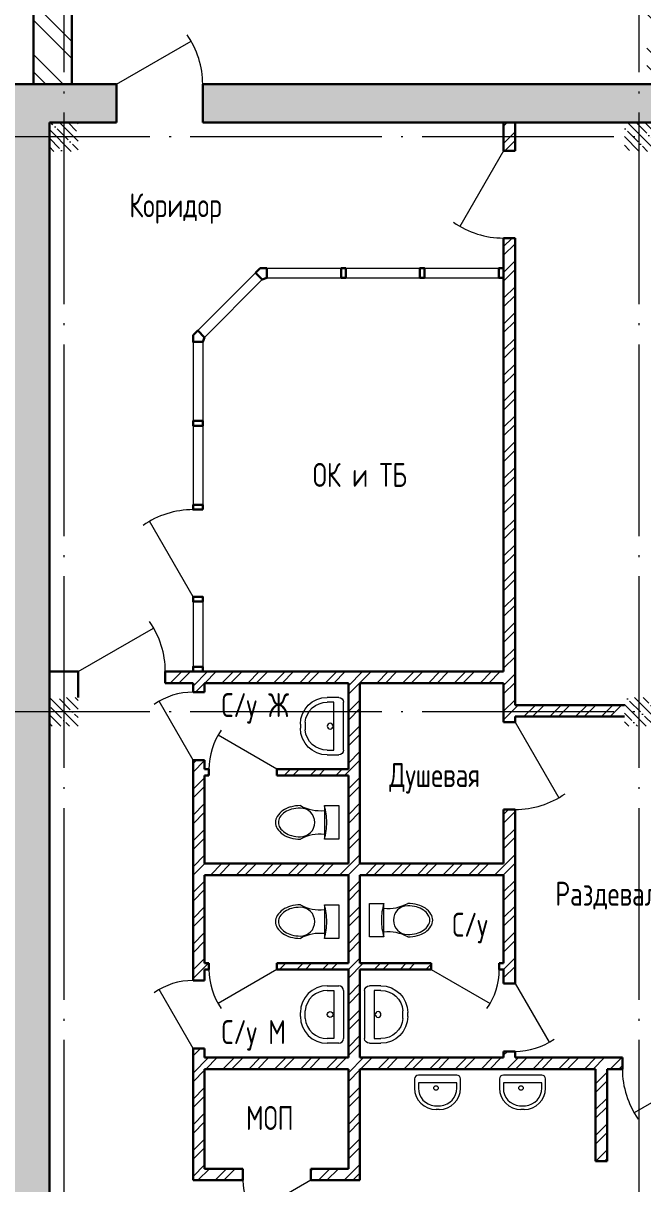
# Model space of a CAD drawing. Extents: x -965262 to 1142518, y -357520 to 71675.
# Drawn here: x -15370 to -8905, y -210079 to -197965 of the extents above; entities that cross this region are included whole.
import ezdxf

# ---------------------------------------------------------------- set-up
doc = ezdxf.new("R2010")
doc.units = 0
doc.header["$LTSCALE"] = 10
doc.linetypes.add('DOTE', pattern=[2.42, 2, -0.2, 0.02, -0.2])
doc.layers.get('0').update_dxf_attribs({"linetype": 'CONTINUOUS', "lineweight": 30})
doc.layers.add('DOTE', color=7, linetype='DOTE', lineweight=9)
doc.styles.add('GOST 2.304', font='isocpeur.ttf', dxfattribs={"width": 0.75, "height": 250})
pattern_1 = [(135, (-49229.33, -272886.6), (-89.80256, -89.80256), []), (135, (-49229.33, -272796.8), (-89.80256, -89.80256), [158.75, -31.75, 0, -31.75])]

msp = doc.modelspace()

# ---------------------------------------------------------------- hatches: boundary and pattern name
at = {"lineweight": 15}
h = msp.add_hatch(dxfattribs=at)
h.set_pattern_fill('ANSI32', scale=40, angle=90, style=0)
h.set_pattern_definition([(135, (87825.1, -214272.12), (-269.4077, -269.4077), []), (135, (87825.1, -214092.52), (-269.4077, -269.4077), [])])
h.paths.add_polyline_path([(-13462.4, -192013.3), (-13582.1, -192013.3), (-13582.1, -192412.1), (-13462.4, -192412.1)])
h.paths.add_polyline_path([(-13392.1, -195702.1), (-13582.1, -195702.1), (-13582.1, -196102.1), (-13392.1, -196102.1)])
h.paths.add_polyline_path([(-8462.4, -196752.1), (-8862.4, -196752.1), (-8862.4, -197952.1), (-8462.4, -197952.1)])
h.paths.add_polyline_path([(-8947.4, -191912.1), (-9022.7, -191912.1), (-10822.3, -191912.1), (-10822.3, -192412.1), (-9021.9, -192412.1), (-8947.4, -192412.1)], flags=17)
h.paths.add_polyline_path([(-8947.4, -191912.1), (-9022.7, -191912.1), (-10822.3, -191912.1), (-10822.3, -192412.1), (-9021.9, -192412.1), (-8947.4, -192412.1)], flags=17)
h.paths.add_polyline_path([(-8462.4, -192012.1), (-8947.4, -192012.1), (-8947.4, -192412.1), (-8862.4, -192412.1), (-8862.4, -193152.1), (-8462.4, -193152.1)], flags=0)
h.paths.add_polyline_path([(-8462.4, -193152.1), (-8862.4, -193152.1), (-8862.4, -195702.1), (-8947.4, -195702.1), (-8947.4, -196102.1), (-8862.4, -196102.1), (-8862.4, -196752.1), (-8462.4, -196752.1)], flags=0)
h.paths.add_polyline_path([(-8947.4, -195702.1), (-13392.1, -195702.1), (-13392.1, -196102.1), (-8947.4, -196102.1)], flags=0)
h.paths.add_polyline_path([(-8462.4, -192012.1), (-9022.3, -192012.1), (-10822.3, -192012.1), (-10822.3, -192412.1), (-9021.9, -192412.1), (-8862.4, -192412.1), (-8862.4, -195702.1), (-13392.1, -195702.1), (-13392.1, -196102.1), (-8862.4, -196102.1), (-8862.4, -196752.1), (-8462.4, -196752.1)], flags=17)
h.paths.add_polyline_path([(-14862.4, -192412.1), (-14662.4, -192412.1), (-14662.4, -192012.1), (-15262.4, -192012.1), (-15262.4, -198602.1), (-14862.4, -198602.1), (-14862.4, -196102.1), (-14592.1, -196102.1), (-14592.1, -195702.1), (-14862.4, -195702.1)])
h.paths.add_polyline_path([(-10822.3, -192012.1), (-13462.4, -192012.1), (-13462.4, -192412.1), (-10822.3, -192412.1)])
h.paths.add_polyline_path([(-8462.4, -192012.1), (-9022.3, -192012.1), (-10822.3, -192012.1), (-10822.3, -192412.1), (-9021.9, -192412.1), (-8862.4, -192412.1), (-8862.4, -195702.1), (-13392.1, -195702.1), (-13392.1, -196102.1), (-8862.4, -196102.1), (-8862.4, -196752.1), (-8462.4, -196752.1)], flags=17)
h.paths.add_polyline_path([(-8462.4, -197952.1), (-8862.4, -197952.1), (-8862.4, -198602.1), (-8462.4, -198602.1)])
h.paths.add_polyline_path([(-8947.4, -192412.1), (-9022.3, -192412.1), (-9022.3, -192012.1), (-8947.4, -192012.1)], flags=0)
h.paths.add_polyline_path([(-14662.4, -192412.1), (-14592.1, -192412.1), (-14592.1, -192012.1), (-14662.4, -192012.1)])
h = msp.add_hatch(dxfattribs=at)
h.set_pattern_fill('ANSI35', scale=40, style=0)
h.set_pattern_definition([(45, (-3068349.36, -168260.28), (-179.605122, 179.605122), []), (45, (-3068169.76, -168260.28), (-179.605122, 179.605122), [317.5, -63.5, 0, -63.5])])
h.paths.add_polyline_path([(-5347.4, -223302.1), (-5500.6, -223302.1), (-7657.4, -223307.6), (-7657.4, -223702.1), (-5347.4, -223702.1)])
h.paths.add_polyline_path([(-14487.4, -223702.1), (-15477.4, -223702.1), (-15477.4, -198602.1), (-14397.1, -198602.1), (-14397.1, -199002.1), (-15097.4, -199002.1), (-15097.4, -223302.1), (-14487.4, -223302.1)])
h.paths.add_polyline_path([(-13487.4, -223702.1), (-11347.4, -223702.1), (-11347.4, -223302.1), (-13487.4, -223302.1)])
h.paths.add_polyline_path([(-9547.4, -223707.6), (-8657.4, -223702.1), (-8657.4, -223302.1), (-9547.4, -223307.6)])
h.paths.add_polyline_path([(-3547.4, -223702.1), (-3547.4, -223302.1), (-2797.4, -223302.1), (-2797.4, -222552.3), (-2397.4, -222552.3), (-2397.4, -223701.7), (-3547.4, -223702.1)])
h.paths.add_polyline_path([(-2797.4, -220752.1), (-2397.4, -220752.1), (-2397.4, -219552.1), (-2797.4, -219552.1)])
h.paths.add_polyline_path([(-2797.4, -217752.3), (-2397.4, -217752.3), (-2397.4, -216552.3), (-2797.4, -216552.3)])
h.paths.add_polyline_path([(-2797.4, -214752.3), (-2397.4, -214752.3), (-2397.4, -213552.3), (-2797.4, -213552.3)])
h.paths.add_polyline_path([(-2797.4, -211752.3), (-2397.4, -211752.3), (-2397.4, -210552.3), (-2797.4, -210552.3)])
h.paths.add_polyline_path([(-2797.4, -208752.1), (-2397.4, -208752.1), (-2397.4, -207552.1), (-2797.4, -207552.1)])
h.paths.add_polyline_path([(-2797.4, -205752.1), (-2397.4, -205752.1), (-2397.4, -204552.1), (-2797.4, -204552.1)])
h.paths.add_polyline_path([(-2797.4, -202752.1), (-2397.4, -202752.1), (-2397.4, -201552.1), (-2797.4, -201552.1)])
h.paths.add_polyline_path([(-2797.4, -199752.3), (-2797.4, -199002.1), (-3548.2, -199002.1), (-3547.4, -198602.1), (-2397.4, -198602.1), (-2397.4, -199752.1), (-2797.4, -199752.1)])
h.paths.add_polyline_path([(-6548.2, -199002.1), (-5348.2, -199002.1), (-5348.2, -198602.1), (-6548.2, -198602.1)])
h.paths.add_polyline_path([(-13497.1, -198997.6), (-8347.4, -198997.6), (-8347.4, -198602.1), (-13497.1, -198602.1)])
h = msp.add_hatch(dxfattribs=at)
h.set_pattern_fill('ANSI35', scale=20, angle=90, style=0)
h.set_pattern_definition(pattern_1)
h.paths.add_polyline_path([(-14947.4, -199002.1), (-15097.4, -199002.1), (-15097.4, -199152.1), (-14947.4, -199152.1)])
h.paths.add_polyline_path([(-14947.4, -199152.1), (-15097.4, -199152.1), (-15097.4, -199302.1), (-14947.4, -199302.1)])
h.paths.add_polyline_path([(-14797.4, -199152.1), (-14947.4, -199152.1), (-14947.4, -199302.1), (-14797.4, -199302.1)])
h.paths.add_polyline_path([(-14797.4, -199002.1), (-14947.4, -199002.1), (-14947.4, -199152.1), (-14797.4, -199152.1)])
h = msp.add_hatch(dxfattribs=at)
h.set_pattern_fill('ANSI32', scale=20, style=0)
h.set_pattern_definition([(45, (-488505.78, -304776.27), (-134.70384, 134.70384), []), (45, (-488415.98, -304776.27), (-134.70384, 134.70384), [])])
h.paths.add_polyline_path([(-2797.4, -221371.7), (-3297.4, -221371.7), (-3297.4, -221491.7), (-2797.4, -221491.7)])
h.paths.add_polyline_path([(-3297.4, -221491.7), (-3417.4, -221491.7), (-3417.4, -223302.1), (-3297.4, -223302.1)])
h.paths.add_polyline_path([(-13887.4, -204732.1), (-13897.4, -204732.1), (-13897.4, -204852.1), (-13887.4, -204852.1)], flags=16)
h.paths.add_polyline_path([(-13477.4, -204946.9), (-13597.4, -204946.9), (-13597.4, -205016.9), (-13477.4, -205016.9)], flags=17)
h.paths.add_polyline_path([(-10357.4, -207842.1), (-10402.4, -207842.1), (-10402.4, -207862.1), (-10357.4, -207862.1)], flags=16)
h.paths.add_polyline_path([(-10357.4, -207777.1), (-10402.4, -207777.1), (-10402.4, -207797.1), (-10357.4, -207797.1)], flags=17)
h.paths.add_polyline_path([(-10237.4, -207987.1), (-10357.4, -207987.1), (-10357.4, -208007.1), (-10237.4, -208007.1)], flags=17)
h.paths.add_polyline_path([(-10237.4, -205251.1), (-10357.4, -205251.1), (-10357.4, -205262.1), (-10237.4, -205262.1)], flags=17)
h.paths.add_polyline_path([(-7187.4, -217082.1), (-7296.4, -217082.1), (-7296.4, -217202.1), (-7187.4, -217202.1)])
h.paths.add_polyline_path([(-7067.4, -220331.7), (-7187.4, -220331.7), (-7187.4, -220461.7), (-7067.4, -220461.7)], flags=17)
h.paths.add_polyline_path([(-7067.4, -221241.7), (-7187.4, -221241.7), (-7187.4, -221371.7), (-7067.4, -221371.7)])
h.paths.add_polyline_path([(-8227.4, -221371.7), (-8357.4, -221371.7), (-8357.4, -221621.7), (-8227.4, -221621.7)], flags=17)
h.paths.add_polyline_path([(-7317.4, -221371.7), (-7447.4, -221371.7), (-7447.4, -221621.7), (-7317.4, -221621.7)])
h.paths.add_polyline_path([(-7067.4, -222142.1), (-7317.4, -222142.1), (-7317.4, -222392.1), (-7067.4, -222392.1)], flags=17)
h.paths.add_polyline_path([(-7067.4, -223052.1), (-7317.4, -223052.1), (-7317.4, -223302.1), (-7067.4, -223302.1)])
h.paths.add_polyline_path([(-13487.4, -220072.1), (-13607.4, -220072.1), (-13607.4, -220142.1), (-13487.4, -220142.1)], flags=17)
h.paths.add_polyline_path([(-8757.4, -223152.1), (-8797.4, -223152.1), (-8797.4, -223302.1), (-8757.4, -223302.1)], flags=17)
h.paths.add_polyline_path([(-8757.4, -223002.1), (-8797.4, -223002.1), (-8797.4, -223152.1), (-8757.4, -223152.1)], flags=17)
h.paths.add_polyline_path([(-6786.5, -217202.1), (-7067.4, -217202.1), (-7067.4, -217222.1), (-6786.5, -217222.1)], flags=17)
h.paths.add_polyline_path([(-6786.5, -217202.1), (-7067.4, -217202.1), (-7067.4, -217222.1), (-6786.5, -217222.1)], flags=17)
h.paths.add_polyline_path([(-6786.5, -217152.1), (-7187.4, -217152.1), (-7187.4, -217202.1), (-6786.5, -217202.1)])
h.paths.add_polyline_path([(-6786.5, -217082.1), (-7187.4, -217082.1), (-7187.4, -217152.1), (-6786.5, -217152.1)])
h.paths.add_polyline_path([(-7957.6, -210904.1), (-8077.6, -210904.1), (-8077.6, -211301.7), (-8797.4, -211301.7), (-8797.4, -211302.1), (-9097.4, -211302.1), (-9097.4, -211301.7), (-13097.4, -211301.7), (-13097.4, -215672.1), (-13806.9, -215672.1), (-13806.9, -215792.1), (-9007.4, -215792.1), (-9007.4, -217002.1), (-8887.4, -217002.1), (-8887.4, -215552.1), (-8887.4, -214762.1), (-9007.4, -214762.1), (-9007.4, -215672.1), (-12977.4, -215672.1), (-12977.4, -213851.7), (-8887.4, -213851.7), (-8887.4, -213131.7), (-9007.4, -213131.7), (-9007.4, -213731.7), (-12977.4, -213731.7), (-12977.4, -211421.7), (-9007.4, -211421.7), (-9007.4, -212221.7), (-8887.4, -212221.7), (-8887.4, -211421.7), (-7957.6, -211421.7)])
h.paths.add_polyline_path([(-14716.9, -215672.1), (-15097.4, -215672.1), (-15097.4, -215792.1), (-14716.9, -215792.1)])
h.paths.add_polyline_path([(-10262.4, -217092.1), (-11797.4, -217092.1), (-11797.4, -217212.1), (-10512.4, -217212.1), (-10512.4, -221661.7), (-10392.4, -221661.7), (-10392.4, -217212.1), (-10262.4, -217212.1)])
h.paths.add_polyline_path([(-11887.4, -218511.7), (-12007.4, -218511.7), (-12007.4, -218552.1), (-13607.4, -218552.1), (-13607.4, -220072.1), (-13487.4, -220072.1), (-13487.4, -218672.1), (-12007.4, -218672.1), (-12007.4, -221552.1), (-13487.4, -221552.1), (-13487.4, -221052.1), (-13607.4, -221052.1), (-13607.4, -221552.1), (-13887.4, -221552.1), (-13887.4, -221802.1), (-12097.4, -221802.1), (-12097.4, -223002.1), (-11887.4, -223002.1)])
h.paths.add_polyline_path([(-8227.4, -221371.7), (-8887.4, -221371.7), (-8887.4, -217302.1), (-9007.4, -217302.1), (-9007.4, -223002.1), (-8797.4, -223002.1), (-8797.4, -223302.1), (-8757.4, -223302.1), (-8757.4, -221621.7), (-8227.4, -221621.7)])
h.paths.add_polyline_path([(-9097.4, -217092.1), (-9252.4, -217092.1), (-9252.4, -217212.1), (-9097.4, -217212.1)])
h.paths.add_polyline_path([(-8096.5, -217082.1), (-8797.4, -217082.1), (-8797.4, -217222.1), (-8096.5, -217222.1)], flags=17)
h.paths.add_polyline_path([(-7067.4, -217222.1), (-7187.4, -217222.1), (-7187.4, -218201.7), (-7067.4, -218201.7)])
h.paths.add_polyline_path([(-3097.4, -217082.1), (-6786.5, -217082.1), (-6786.5, -217222.1), (-3097.4, -217222.1)], flags=17)
h.paths.add_polyline_path([(-2797.4, -219551.7), (-7067.4, -219551.7), (-7067.4, -219111.7), (-7187.4, -219111.7), (-7187.4, -219551.7), (-7187.4, -220461.7), (-7067.4, -220461.7), (-7067.4, -219671.7), (-2797.4, -219671.7)])
h.paths.add_polyline_path([(-2797.4, -221371.7), (-7187.4, -221371.7), (-7317.4, -221371.7), (-7317.4, -221621.7), (-7317.4, -222392.1), (-7067.4, -222392.1), (-7067.4, -221491.7), (-2797.4, -221491.7)])
h.paths.add_polyline_path([(-10237.6, -200207.1), (-10357.6, -200207.1), (-10357.6, -200462.1), (-10357.4, -204732.1), (-13897.4, -204732.1), (-13897.4, -204852.1), (-13597.4, -204852.1), (-13597.4, -205016.9), (-13477.4, -205016.9), (-13477.4, -204852.1), (-11977.4, -204852.1), (-11977.4, -205752.1), (-12722.4, -205752.1), (-12722.4, -205817.1), (-11977.4, -205817.1), (-11977.4, -206737.1), (-13477.4, -206737.1), (-13477.4, -205817.1), (-13432.4, -205817.1), (-13432.4, -205752.1), (-13477.4, -205752.1), (-13477.4, -205657.1), (-13597.4, -205657.1), (-13597.4, -207042.1), (-13597.4, -207957.1), (-13477.4, -207957.1), (-13477.4, -207842.1), (-13432.4, -207842.1), (-13432.4, -207777.1), (-13477.4, -207777.1), (-13477.4, -206857.1), (-11977.4, -206857.1), (-11977.4, -207777.1), (-12722.4, -207777.1), (-12722.4, -207842.1), (-11977.4, -207842.1), (-11977.4, -208762.1), (-13477.4, -208762.1), (-13477.4, -208667.1), (-13597.4, -208667.1), (-13597.4, -208882.1), (-13597.4, -208992.1), (-13597.4, -210041.7), (-13077.4, -210041.7), (-13077.4, -209921.7), (-13477.4, -209921.7), (-13477.4, -208992.1), (-13477.4, -208882.1), (-11977.4, -208882.1), (-11977.4, -209921.7), (-12131.4, -209921.7), (-12367.4, -209921.7), (-12367.4, -210041.7), (-11857.4, -210041.7), (-11857.4, -209001.7), (-11857.4, -208882.1), (-10237.4, -208882.1), (-9397.6, -208882.1), (-9397.6, -209841.7), (-9277.6, -209841.7), (-9277.6, -208882.1), (-9117.6, -208882.1), (-9117.6, -208762.1), (-10237.4, -208762.1), (-10237.4, -208697.1), (-10357.4, -208697.1), (-10357.4, -208762.1), (-11857.4, -208762.1), (-11857.4, -208542.1), (-11857.4, -207842.1), (-11112.4, -207842.1), (-11112.4, -207777.1), (-11857.4, -207777.1), (-11857.4, -206857.1), (-10357.4, -206857.1), (-10357.4, -206922.1), (-10357.4, -207797.1), (-10402.4, -207797.1), (-10402.4, -207862.1), (-10357.4, -207862.1), (-10357.4, -207897.1), (-10357.4, -208007.1), (-10237.4, -208007.1), (-10237.4, -206922.1), (-10237.4, -206172.1), (-10357.4, -206172.1), (-10357.4, -206737.1), (-11857.4, -206737.1), (-11857.4, -204852.1), (-10357.4, -204852.1), (-10357.4, -205251.1), (-10237.4, -205251.1), (-10237.4, -205202.1), (-9097.4, -205202.1), (-9097.4, -205082.1), (-10237.6, -205082.1)])
h.paths.add_polyline_path([(-3097.4, -205082.1), (-8797.4, -205082.1), (-8797.4, -205222.1), (-3097.4, -205222.1)], flags=17)
h.paths.add_polyline_path([(-7957.6, -205222.1), (-8077.6, -205222.1), (-8077.6, -206722.1), (-8077.6, -208761.7), (-8207.6, -208761.7), (-8207.6, -208881.7), (-8077.6, -208881.7), (-8077.6, -209994.1), (-7957.6, -209994.1)])
h.paths.add_polyline_path([(-10237.6, -199152.1), (-10357.6, -199152.1), (-10357.6, -199297.1), (-10237.6, -199297.1)])
h.paths.add_polyline_path([(-10237.6, -199002.1), (-10357.6, -199002.1), (-10357.6, -199152.1), (-10237.6, -199152.1)])
h.paths.add_polyline_path([(-15097.4, -221802.1), (-15097.4, -221552.1), (-14797.4, -221552.1), (-14797.4, -221802.1)])
h.paths.add_polyline_path([(-6786.5, -217222.1), (-6786.5, -217082.1), (-3097.4, -217082.1), (-3097.4, -217222.1)])
h.paths.add_polyline_path([(-8797.4, -217222.1), (-8797.4, -217082.1), (-8096.5, -217082.1), (-8096.5, -217222.1)])
h.paths.add_polyline_path([(-8797.4, -205222.1), (-8797.4, -205082.1), (-3097.4, -205082.1), (-3097.4, -205222.1)])
h = msp.add_hatch(dxfattribs=at)
h.set_pattern_fill('ANSI35', scale=20, angle=90, style=0)
h.set_pattern_definition(pattern_1)
h.paths.add_polyline_path([(-8947.4, -199002.1), (-9097.4, -199002.1), (-9097.4, -199152.1), (-8947.4, -199152.1)])
h.paths.add_polyline_path([(-8947.4, -199152.1), (-9097.4, -199152.1), (-9097.4, -199302.1), (-8947.4, -199302.1)])
h.paths.add_polyline_path([(-8797.4, -199152.1), (-8947.4, -199152.1), (-8947.4, -199302.1), (-8797.4, -199302.1)])
h.paths.add_polyline_path([(-8797.4, -199002.1), (-8947.4, -199002.1), (-8947.4, -199152.1), (-8797.4, -199152.1)])
h = msp.add_hatch(dxfattribs=at)
h.set_pattern_fill('ANSI35', scale=20, angle=90, style=0)
h.set_pattern_definition(pattern_1)
h.paths.add_polyline_path([(-14947.4, -205002.1), (-15097.4, -205002.1), (-15097.4, -205152.1), (-14947.4, -205152.1)])
h.paths.add_polyline_path([(-14947.4, -205152.1), (-15097.4, -205152.1), (-15097.4, -205302.1), (-14947.4, -205302.1)])
h.paths.add_polyline_path([(-14797.4, -205152.1), (-14947.4, -205152.1), (-14947.4, -205302.1), (-14797.4, -205302.1)])
h.paths.add_polyline_path([(-14797.4, -205002.1), (-14947.4, -205002.1), (-14947.4, -205152.1), (-14797.4, -205152.1)])
h = msp.add_hatch(dxfattribs=at)
h.set_pattern_fill('ANSI35', scale=20, angle=90, style=0)
h.set_pattern_definition(pattern_1)
h.paths.add_polyline_path([(-8947.4, -205002.1), (-9097.4, -205002.1), (-9097.4, -205152.1), (-8947.4, -205152.1)])
h.paths.add_polyline_path([(-8947.4, -205152.1), (-9097.4, -205152.1), (-9097.4, -205302.1), (-8947.4, -205302.1)])
h.paths.add_polyline_path([(-8797.4, -205152.1), (-8947.4, -205152.1), (-8947.4, -205302.1), (-8797.4, -205302.1)])
h.paths.add_polyline_path([(-8797.4, -205002.1), (-8947.4, -205002.1), (-8947.4, -205152.1), (-8797.4, -205152.1)])

# ---------------------------------------------------------------- linework, layer by layer
at = {"color": 7, "extrusion": (0, 0, -1)}
for p, q in [((-15262.4, -198602.1, -3259.8), (-15262.4, -192012.1, -3259.8)), ((-14862.4, -196102.1, -3259.8), (-14862.4, -198602.1, -3259.8)), ((-15477.4, -198602.1, -3259.8), (-14397.1, -198602.1, -3259.8)), ((-14862.4, -198602.1, -3259.8), (-15262.4, -198602.1, -3259.8)), ((-13497.1, -198602.1, -3259.8), (-8347.6, -198602.1, -3259.8)), ((-15097.4, -199002.1, -3259.8), (-15097.4, -223302.1, -3259.8)), ((-14397.1, -199002.1, -3259.8), (-15097.4, -199002.1, -3259.8)), ((-8348.2, -199002.1, -3259.8), (-13497.1, -199002.1, -3259.8))]:
    msp.add_line(p, q, dxfattribs=at)
at = {"color": 7, "lineweight": 15}
for p, q in [((-14397.1, -198602.1, -3259.8), (-13617.7, -198152.1, -3259.8)), ((-10357.6, -199297.1, -4711.1), (-10812.6, -200085.2, -4711.1)), ((-13549, -201173.7, -4711.1), (-12945.8, -200570.5, -4711.1)), ((-12828.9, -200522.1, -4711.1), (-12053.9, -200522.1, -4711.1)), ((-12003.9, -200522.1, -4711.1), (-11232.6, -200522.1, -4711.1)), ((-11182.6, -200522.1, -4711.1), (-10407.6, -200522.1, -4711.1)), ((-13478.3, -201244.4, -4711.1), (-12875.1, -200641.3, -4711.1)), ((-12828.9, -200622.1, -4711.1), (-12053.9, -200622.1, -4711.1)), ((-12003.9, -200622.1, -4711.1), (-11232.6, -200622.1, -4711.1)), ((-11182.6, -200622.1, -4711.1), (-10407.6, -200622.1, -4711.1)), ((-13597.4, -201290.1, -4711.1), (-13597.4, -202116.1, -4711.1)), ((-13497.4, -201290.1, -4711.1), (-13497.4, -202116.1, -4711.1)), ((-13597.4, -202166.1, -4711.1), (-13597.4, -202992.1, -4711.1)), ((-13497.4, -202166.1, -4711.1), (-13497.4, -202992.1, -4711.1)), ((-13597.4, -203952.1, -4711.1), (-14052.4, -203164, -4711.1)), ((-13597.4, -204002.1, -4711.1), (-13597.4, -204682.1, -4711.1)), ((-13497.4, -204002.1, -4711.1), (-13497.4, -204682.1, -4711.1)), ((-14797.4, -204732.5, -4711.1), (-14009.4, -204277.5, -4711.1)), ((-13597.4, -205657.1, -4711.1), (-13952.4, -205042.2, -4711.1)), ((-12077.4, -205002.1, -4711.1), (-12197.4, -205002.1, -4711.1)), ((-12127.4, -205052.1, -4711.1), (-12197.4, -205052.1, -4711.1)), ((-12127.4, -205552.1, -4711.1), (-12127.4, -205052.1, -4711.1)), ((-12027.4, -205552.1, -4711.1), (-12027.4, -205052.1, -4711.1)), ((-12477.4, -205282.1, -4711.1), (-12477.4, -205322.1, -4711.1)), ((-12427.4, -205262.1, -4711.1), (-12427.4, -205342.1, -4711.1)), ((-10237.4, -205262.1, -4711.1), (-9782.4, -206050.2, -4711.1)), ((-12722.4, -205752.1, -4711.1), (-13337.3, -205397.1, -4711.1)), ((-12197.4, -205552.1, -4711.1), (-12127.4, -205552.1, -4711.1)), ((-12197.4, -205602.1, -4711.1), (-12077.4, -205602.1, -4711.1)), ((-12227.4, -206131.8, -4711.1), (-12227.4, -206306.8, -4711.1)), ((-12227.4, -206131.8, -4711.1), (-12077.4, -206131.8, -4711.1)), ((-12077.4, -206131.8, -4711.1), (-12077.4, -206481.8, -4711.1)), ((-12227.4, -206306.8, -4711.1), (-12227.4, -206481.8, -4711.1)), ((-12077.4, -206481.8, -4711.1), (-12227.4, -206481.8, -4711.1)), ((-11757.4, -207502.1, -4711.1), (-11757.4, -207152.1, -4711.1)), ((-11757.4, -207152.1, -4711.1), (-11607.4, -207152.1, -4711.1)), ((-11607.4, -207327.1, -4711.1), (-11607.4, -207152.1, -4711.1)), ((-12227.4, -207167.5, -4711.1), (-12227.4, -207342.5, -4711.1)), ((-12227.4, -207167.5, -4711.1), (-12077.4, -207167.5, -4711.1)), ((-12077.4, -207167.5, -4711.1), (-12077.4, -207517.5, -4711.1)), ((-12227.4, -207342.5, -4711.1), (-12227.4, -207517.5, -4711.1)), ((-11607.4, -207502.1, -4711.1), (-11607.4, -207327.1, -4711.1)), ((-11607.4, -207502.1, -4711.1), (-11757.4, -207502.1, -4711.1)), ((-12077.4, -207517.5, -4711.1), (-12227.4, -207517.5, -4711.1)), ((-12722.4, -207842.1, -4711.1), (-13337.3, -208197.1, -4711.1)), ((-11112.4, -207842.1, -4711.1), (-10497.5, -208197.1, -4711.1)), ((-10237.4, -207987.1, -4711.1), (-9882.4, -208602, -4711.1)), ((-13597.4, -208667.1, -4711.1), (-13952.4, -208052.2, -4711.1)), ((-12197.4, -208012.1, -4711.1), (-12077.4, -208012.1, -4711.1)), ((-12197.4, -208062.1, -4711.1), (-12127.4, -208062.1, -4711.1)), ((-12127.4, -208062.1, -4711.1), (-12127.4, -208562.1, -4711.1)), ((-12027.4, -208062.1, -4711.1), (-12027.4, -208562.1, -4711.1)), ((-11807.4, -208062.1, -4711.1), (-11807.4, -208562.1, -4711.1)), ((-11637.4, -208012.1, -4711.1), (-11757.4, -208012.1, -4711.1)), ((-11637.4, -208062.1, -4711.1), (-11707.4, -208062.1, -4711.1)), ((-11707.4, -208062.1, -4711.1), (-11707.4, -208562.1, -4711.1)), ((-12477.4, -208332.1, -4711.1), (-12477.4, -208292.1, -4711.1)), ((-12427.4, -208352.1, -4711.1), (-12427.4, -208272.1, -4711.1)), ((-11407.4, -208352.1, -4711.1), (-11407.4, -208272.1, -4711.1)), ((-11357.4, -208332.1, -4711.1), (-11357.4, -208292.1, -4711.1)), ((-12127.4, -208562.1, -4711.1), (-12197.4, -208562.1, -4711.1)), ((-11707.4, -208562.1, -4711.1), (-11637.4, -208562.1, -4711.1)), ((-12077.4, -208612.1, -4711.1), (-12197.4, -208612.1, -4711.1)), ((-11757.4, -208612.1, -4711.1), (-11637.4, -208612.1, -4711.1)), ((-10846.4, -208944.2, -4711.1), (-11246.4, -208944.2, -4711.1)), ((-9959.7, -208944.2, -4711.1), (-10359.7, -208944.2, -4711.1)), ((-8207.6, -208881.7, -4711.1), (-8995.7, -209336.7, -4711.1)), ((-11286.4, -208984.2, -4711.1), (-11286.4, -209080.2, -4711.1)), ((-10846.4, -209024.2, -4711.1), (-11246.4, -209024.2, -4711.1)), ((-11246.4, -209024.2, -4711.1), (-11246.4, -209080.2, -4711.1)), ((-10846.4, -209080.2, -4711.1), (-10846.4, -209024.2, -4711.1)), ((-10806.4, -209080.2, -4711.1), (-10806.4, -208984.2, -4711.1)), ((-10399.7, -208984.2, -4711.1), (-10399.7, -209080.2, -4711.1)), ((-9959.7, -209024.2, -4711.1), (-10359.7, -209024.2, -4711.1)), ((-10359.7, -209024.2, -4711.1), (-10359.7, -209080.2, -4711.1)), ((-9959.7, -209080.2, -4711.1), (-9959.7, -209024.2, -4711.1)), ((-9919.7, -209080.2, -4711.1), (-9919.7, -208984.2, -4711.1)), ((-11078.4, -209264.2, -4711.1), (-11014.4, -209264.2, -4711.1)), ((-11030.4, -209304.2, -4711.1), (-11062.4, -209304.2, -4711.1)), ((-10191.7, -209264.2, -4711.1), (-10127.7, -209264.2, -4711.1)), ((-10143.7, -209304.2, -4711.1), (-10175.7, -209304.2, -4711.1)), ((-12367.4, -210041.7, -4711.1), (-12982.3, -210396.7, -4711.1))]:
    msp.add_line(p, q, dxfattribs=at)
at = {"color": 7}
for p, q in [((-14397.1, -199002.1, -3259.8), (-14397.1, -198602.1, -3259.8)), ((-13497.1, -199002.1, -3259.8), (-13497.1, -198602.1, -3259.8)), ((-10357.6, -199002.1, -4711.1), (-10357.6, -199297.1, -4711.1)), ((-10357.6, -199002.1, -4711.1), (-10237.6, -199002.1, -4711.1)), ((-10237.6, -199002.1, -4711.1), (-10237.6, -199297.1, -4711.1)), ((-10357.6, -199297.1, -4711.1), (-10237.6, -199297.1, -4711.1)), ((-10357.6, -200207.1, -4711.1), (-10357.6, -200462.1, -4711.1)), ((-10357.6, -200207.1, -4711.1), (-10237.6, -200207.1, -4711.1)), ((-10237.6, -200207.1, -4711.1), (-10237.6, -205082.1, -4711.1)), ((-10357.6, -200462.1, -4711.1), (-10357.4, -204732.1, -4711.1)), ((-14797.4, -204732.5, -4711.1), (-15097.4, -204732.5, -4711.1)), ((-14797.4, -205002.1, -4711.1), (-14797.4, -204732.5, -4711.1)), ((-10357.6, -204732.1, -4711.1), (-13887.4, -204732.1, -4711.1)), ((-13887.4, -204852.1, -4711.1), (-13887.4, -204732.1, -4711.1)), ((-13597.4, -204852.1, -4711.1), (-13887.4, -204852.1, -4711.1)), ((-13597.4, -204852.1, -4711.1), (-13597.4, -204947.1, -4711.1)), ((-13597.4, -204852.1, -4711.1), (-13597.4, -204947.1, -4711.1)), ((-11977.4, -204852.1, -4711.1), (-13477.4, -204852.1, -4711.1)), ((-13477.4, -204852.1, -4711.1), (-13477.4, -204947.1, -4711.1)), ((-13477.4, -204852.1, -4711.1), (-13477.4, -204897.1, -4711.1)), ((-13477.4, -204852.1, -4711.1), (-13477.4, -204947.1, -4711.1)), ((-11977.4, -205752.1, -4711.1), (-11977.4, -204852.1, -4711.1)), ((-11857.4, -206737.1, -4711.1), (-11857.4, -204852.1, -4711.1)), ((-10357.6, -204852.1, -4711.1), (-11857.4, -204852.1, -4711.1)), ((-10357.4, -204852.1, -4711.1), (-10357.4, -205262.1, -4711.1)), ((-13597.4, -204946.9, -4711.1), (-13477.4, -204946.9, -4711.1)), ((-10237.6, -205082.1, -4711.1), (-9097.4, -205082.1, -4711.1)), ((-10237.4, -205202.1, -4711.1), (-9097.4, -205202.1, -4711.1)), ((-10237.4, -205202.1, -4711.1), (-10237.4, -205262.1, -4711.1)), ((-10357.4, -205262.1, -4711.1), (-10237.4, -205262.1, -4711.1)), ((-13597.4, -205657.1, -4711.1), (-13477.4, -205657.1, -4711.1)), ((-13597.4, -205657.1, -4711.1), (-13597.4, -207042.1, -4711.1)), ((-13477.4, -205657.1, -4711.1), (-13477.4, -205752.1, -4711.1)), ((-13432.4, -205752.1, -4711.1), (-13477.4, -205752.1, -4711.1)), ((-13477.4, -206737.1, -4711.1), (-13477.4, -205817.1, -4711.1)), ((-13432.4, -205817.1, -4711.1), (-13477.4, -205817.1, -4711.1)), ((-13432.4, -205752.1, -4711.1), (-13432.4, -205817.1, -4711.1)), ((-11977.4, -205752.1, -4711.1), (-12722.4, -205752.1, -4711.1)), ((-12722.4, -205752.1, -4711.1), (-12722.4, -205817.1, -4711.1)), ((-11977.4, -205817.1, -4711.1), (-12722.4, -205817.1, -4711.1)), ((-11977.4, -206737.1, -4711.1), (-11977.4, -205817.1, -4711.1)), ((-10357.4, -206172.1, -4711.1), (-10237.4, -206172.1, -4711.1)), ((-10357.4, -206737.1, -4711.1), (-10357.4, -206172.1, -4711.1)), ((-10237.4, -206922.1, -4711.1), (-10237.4, -206172.1, -4711.1)), ((-11977.4, -206737.1, -4711.1), (-13477.4, -206737.1, -4711.1)), ((-10357.4, -206737.1, -4711.1), (-11857.4, -206737.1, -4711.1)), ((-13477.4, -207777.1, -4711.1), (-13477.4, -206857.1, -4711.1)), ((-11977.4, -206857.1, -4711.1), (-13477.4, -206857.1, -4711.1)), ((-11977.4, -207777.1, -4711.1), (-11977.4, -206857.1, -4711.1)), ((-11857.4, -207777.1, -4711.1), (-11857.4, -206857.1, -4711.1)), ((-10357.4, -206857.1, -4711.1), (-11857.4, -206857.1, -4711.1)), ((-10357.4, -206922.1, -4711.1), (-10357.4, -206857.1, -4711.1)), ((-13597.4, -207957.1, -4711.1), (-13597.4, -206922.1, -4711.1)), ((-10357.4, -207777.1, -4711.1), (-10357.4, -206922.1, -4711.1)), ((-10237.4, -207987.1, -4711.1), (-10237.4, -206922.1, -4711.1)), ((-13432.4, -207777.1, -4711.1), (-13477.4, -207777.1, -4711.1)), ((-13477.4, -207957.1, -4711.1), (-13477.4, -207842.1, -4711.1)), ((-13432.4, -207842.1, -4711.1), (-13477.4, -207842.1, -4711.1)), ((-13432.4, -207842.1, -4711.1), (-13432.4, -207777.1, -4711.1)), ((-11977.4, -207777.1, -4711.1), (-12722.4, -207777.1, -4711.1)), ((-12722.4, -207842.1, -4711.1), (-12722.4, -207777.1, -4711.1)), ((-11977.4, -207842.1, -4711.1), (-12722.4, -207842.1, -4711.1)), ((-11977.4, -208762.1, -4711.1), (-11977.4, -207842.1, -4711.1)), ((-11857.4, -207777.1, -4711.1), (-11112.4, -207777.1, -4711.1)), ((-11857.4, -208762.1, -4711.1), (-11857.4, -207842.1, -4711.1)), ((-11857.4, -207842.1, -4711.1), (-11112.4, -207842.1, -4711.1)), ((-11112.4, -207842.1, -4711.1), (-11112.4, -207777.1, -4711.1)), ((-10402.4, -207842.1, -4711.1), (-10402.4, -207777.1, -4711.1)), ((-10402.4, -207777.1, -4711.1), (-10357.4, -207777.1, -4711.1)), ((-10402.4, -207842.1, -4711.1), (-10357.4, -207842.1, -4711.1)), ((-10357.4, -207897.1, -4711.1), (-10357.4, -207842.1, -4711.1)), ((-13597.4, -207957.1, -4711.1), (-13477.4, -207957.1, -4711.1)), ((-10357.4, -207987.1, -4711.1), (-10357.4, -207897.1, -4711.1)), ((-10237.4, -207987.1, -4711.1), (-10357.4, -207987.1, -4711.1)), ((-11857.4, -208762.1, -4711.1), (-11857.4, -208542.1, -4711.1)), ((-11857.4, -208762.1, -4711.1), (-11857.4, -208607.1, -4711.1)), ((-13597.4, -208882.1, -4711.1), (-13597.4, -208667.1, -4711.1)), ((-13597.4, -208667.1, -4711.1), (-13477.4, -208667.1, -4711.1)), ((-13477.4, -208762.1, -4711.1), (-13477.4, -208667.1, -4711.1)), ((-13477.4, -208762.1, -4711.1), (-13477.4, -208717.1, -4711.1)), ((-10237.4, -208697.1, -4711.1), (-10357.4, -208697.1, -4711.1)), ((-10357.4, -208762.1, -4711.1), (-10357.4, -208697.1, -4711.1)), ((-10237.4, -208762.1, -4711.1), (-10237.4, -208697.1, -4711.1)), ((-11977.4, -208762.1, -4711.1), (-13477.4, -208762.1, -4711.1)), ((-11857.4, -208762.1, -4711.1), (-10357.4, -208762.1, -4711.1)), ((-10237.4, -208762.1, -4711.1), (-9117.6, -208762.1, -4711.1)), ((-9117.6, -208762.1, -4711.1), (-9117.6, -208882.1, -4711.1)), ((-13597.4, -208882.1, -4711.1), (-13597.4, -208992.1, -4711.1)), ((-13477.4, -208882.1, -4711.1), (-13477.4, -208992.1, -4711.1)), ((-11977.4, -208882.1, -4711.1), (-13477.4, -208882.1, -4711.1)), ((-11977.4, -208882.1, -4711.1), (-11977.4, -209921.7, -4711.1)), ((-11857.4, -208882.1, -4711.1), (-10237.4, -208882.1, -4711.1)), ((-11857.4, -208882.1, -4711.1), (-11857.4, -209001.7, -4711.1)), ((-10237.4, -208882.1, -4711.1), (-9397.6, -208882.1, -4711.1)), ((-9397.6, -209841.7, -4711.1), (-9397.6, -208882.1, -4711.1)), ((-9277.6, -208882.1, -4711.1), (-9117.6, -208882.1, -4711.1)), ((-9277.6, -209841.7, -4711.1), (-9277.6, -208882.1, -4711.1)), ((-13597.4, -208992.1, -4711.1), (-13597.4, -210041.7, -4711.1)), ((-13477.4, -208992.1, -4711.1), (-13477.4, -209921.7, -4711.1)), ((-11857.4, -209001.7, -4711.1), (-11857.4, -210041.7, -4711.1)), ((-13077.4, -209921.7, -4711.1), (-13477.4, -209921.7, -4711.1)), ((-13077.4, -209921.7, -4711.1), (-13077.4, -210041.7, -4711.1)), ((-11977.4, -209921.7, -4711.1), (-12367.4, -209921.7, -4711.1)), ((-12367.4, -209921.7, -4711.1), (-12367.4, -210041.7, -4711.1)), ((-12131.4, -209921.7, -4711.1), (-11977.4, -209921.7, -4711.1)), ((-9277.6, -209841.7, -4711.1), (-9397.6, -209841.7, -4711.1)), ((-13077.4, -210041.7, -4711.1), (-13597.4, -210041.7, -4711.1)), ((-11857.4, -210041.7, -4711.1), (-12367.4, -210041.7, -4711.1))]:
    msp.add_line(p, q, dxfattribs=at)
at = {"color": 7, "elevation": -4711.1}
for points in [[(-12897.4, -200522.1), (-12945.8, -200570.5), (-12875.1, -200641.3), (-12828.9, -200622.1), (-12828.9, -200522.1)], [(-12003.9, -200622.1), (-12053.9, -200622.1), (-12053.9, -200522.1), (-12003.9, -200522.1)], [(-11232.6, -200622.1), (-11182.6, -200622.1), (-11182.6, -200522.1), (-11232.6, -200522.1)], [(-10407.6, -200622.1), (-10357.6, -200622.1), (-10357.6, -200522.1), (-10407.6, -200522.1)], [(-13597.4, -201222.1), (-13597.4, -201290.6), (-13497.4, -201290.6), (-13478.3, -201244.4), (-13549, -201173.7)], [(-13497.4, -202166.1), (-13497.4, -202116.1), (-13597.4, -202116.1), (-13597.4, -202166.1)], [(-13497.4, -203042.1), (-13497.4, -202992.1), (-13597.4, -202992.1), (-13597.4, -203042.1)], [(-13497.4, -204002.1), (-13497.4, -203952.1), (-13597.4, -203952.1), (-13597.4, -204002.1)], [(-13497.4, -204732.1), (-13497.4, -204682.1), (-13597.4, -204682.1), (-13597.4, -204732.1)]]:
    msp.add_lwpolyline(points, close=True, dxfattribs=at)
at = {"color": 7, "lineweight": 15}
for centre in [(-11062.5, -209079.1, -4711.1), (-10175.9, -209079.1, -4711.1)]:
    msp.add_circle(centre, 24, dxfattribs=at)
for centre, radius, start, end in [((-14397.1, -198602.1, -3259.8), 900, 0, 35), ((-10357.6, -199297.1, -4711.1), 910, 235, 270), ((-13597.4, -203952.1, -4711.1), 910, 90, 125), ((-14797.4, -204732.5, -4711.1), 910, 0, 35), ((-13597.4, -205657.1, -4711.1), 710, 90, 125), ((-12722.4, -205752.1, -4711.1), 710, 145, 180), ((-10237.4, -205262.1, -4711.1), 910, 270, 305), ((-12550.2, -206348, -4711.1), 198.9, 123.94359, 148.39173), ((-12506.2, -206413.3, -4711.1), 277.6, 105.57834, 123.94359), ((-12504.2, -206409, -4711.1), 248.6, 105.11701, 123.11134), ((-12477.4, -206516.7, -4711.1), 384.9, 90, 105.57834), ((-12477.4, -206508.2, -4711.1), 351.4, 90, 105.11701), ((-12274.9, -205769.3, -4711.1), 415.2, 240.81137, 276.56876), ((-12477.4, -206306.8, -4711.1), 150, 270, 90), ((-12827.4, -206306.8, -4711.1), 625, 8.1301, 16.2602), ((-12617.2, -206306.8, -4711.1), 120.2, 148.39173, 180), ((-12607.3, -206306.8, -4711.1), 100.1, 147.57925, 180), ((-12545.1, -206346.2, -4711.1), 173.8, 123.11134, 147.57925), ((-12827.4, -206306.8, -4711.1), 625, 360, 8.1301), ((-12617.2, -206306.8, -4711.1), 120.2, 180, 211.60827), ((-12550.2, -206265.5, -4711.1), 198.9, 211.60827, 236.05641), ((-12607.3, -206306.8, -4711.1), 100.1, 180, 212.42075), ((-12545.1, -206267.3, -4711.1), 173.8, 212.42075, 236.88866), ((-12504.2, -206204.6, -4711.1), 248.6, 236.88866, 254.88299), ((-12827.4, -206306.8, -4711.1), 625, 343.7398, 351.8699), ((-12827.4, -206306.8, -4711.1), 625, 351.8699, 360), ((-12506.2, -206200.2, -4711.1), 277.6, 236.05641, 254.42166), ((-12477.4, -206096.8, -4711.1), 384.9, 254.42166, 270), ((-12477.4, -206105.3, -4711.1), 351.4, 254.88299, 270), ((-12274.9, -206844.3, -4711.1), 415.2, 83.43124, 119.18863), ((-11007.4, -207327.1, -4711.1), 625, 163.7398, 171.8699), ((-11559.9, -206789.6, -4711.1), 415.2, 263.43124, 299.18863), ((-11357.4, -207537.1, -4711.1), 384.9, 74.42166, 90), ((-12550.2, -207383.7, -4711.1), 198.9, 123.94359, 148.39173), ((-12545.1, -207382, -4711.1), 173.8, 123.11134, 147.57925), ((-12506.2, -207449.1, -4711.1), 277.6, 105.57834, 123.94359), ((-12504.2, -207444.7, -4711.1), 248.6, 105.11701, 123.11134), ((-12477.4, -207552.5, -4711.1), 384.9, 90, 105.57834), ((-12477.4, -207543.9, -4711.1), 351.4, 90, 105.11701), ((-12274.9, -206805, -4711.1), 415.2, 240.81137, 276.56876), ((-12477.4, -207342.5, -4711.1), 150, 270, 90), ((-12827.4, -207342.5, -4711.1), 625, 8.1301, 16.2602), ((-12827.4, -207342.5, -4711.1), 625, 360, 8.1301), ((-11007.4, -207327.1, -4711.1), 625, 171.8699, 180), ((-11357.4, -207327.1, -4711.1), 150, 90, 270), ((-11357.4, -207528.6, -4711.1), 351.4, 74.88299, 90), ((-11330.6, -207429.3, -4711.1), 248.6, 56.88866, 74.88299), ((-11328.6, -207433.7, -4711.1), 277.6, 56.05641, 74.42166), ((-11289.7, -207366.6, -4711.1), 173.8, 32.42075, 56.88866), ((-11284.6, -207368.4, -4711.1), 198.9, 31.60827, 56.05641), ((-11227.5, -207327.1, -4711.1), 100.1, 360, 32.42075), ((-11217.6, -207327.1, -4711.1), 120.2, 360, 31.60827), ((-12617.2, -207342.5, -4711.1), 120.2, 148.39173, 180), ((-12617.2, -207342.5, -4711.1), 120.2, 180, 211.60827), ((-12607.3, -207342.5, -4711.1), 100.1, 147.57925, 180), ((-12607.3, -207342.5, -4711.1), 100.1, 180, 212.42075), ((-12545.1, -207303, -4711.1), 173.8, 212.42075, 236.88866), ((-12827.4, -207342.5, -4711.1), 625, 351.8699, 360), ((-11007.4, -207327.1, -4711.1), 625, 180, 188.1301), ((-11289.7, -207287.6, -4711.1), 173.8, 303.11134, 327.57925), ((-11284.6, -207285.9, -4711.1), 198.9, 303.94359, 328.39173), ((-11227.5, -207327.1, -4711.1), 100.1, 327.57925, 360), ((-11217.6, -207327.1, -4711.1), 120.2, 328.39173, 360), ((-12550.2, -207301.3, -4711.1), 198.9, 211.60827, 236.05641), ((-12506.2, -207235.9, -4711.1), 277.6, 236.05641, 254.42166), ((-12504.2, -207240.3, -4711.1), 248.6, 236.88866, 254.88299), ((-12477.4, -207132.6, -4711.1), 384.9, 254.42166, 270), ((-12477.4, -207141.1, -4711.1), 351.4, 254.88299, 270), ((-12274.9, -207880, -4711.1), 415.2, 83.43124, 119.18863), ((-12827.4, -207342.5, -4711.1), 625, 343.7398, 351.8699), ((-11007.4, -207327.1, -4711.1), 625, 188.1301, 196.2602), ((-11559.9, -207864.6, -4711.1), 415.2, 60.81137, 96.56876), ((-11357.4, -207125.7, -4711.1), 351.4, 270, 285.11701), ((-11357.4, -207117.2, -4711.1), 384.9, 270, 285.57834), ((-11330.6, -207224.9, -4711.1), 248.6, 285.11701, 303.11134), ((-11328.6, -207220.5, -4711.1), 277.6, 285.57834, 303.94359), ((-12722.4, -207842.1, -4711.1), 710, 180, 215), ((-11112.4, -207842.1, -4711.1), 710, 325, 0), ((-13597.4, -208667.1, -4711.1), 710, 90, 125), ((-10237.4, -207987.1, -4711.1), 710, 270, 305), ((-11246.4, -208984.2, -4711.1), 40, 90, 180), ((-10846.4, -208984.2, -4711.1), 40, 0, 90), ((-10359.7, -208984.2, -4711.1), 40, 90, 180), ((-9959.7, -208984.2, -4711.1), 40, 0, 90), ((-8207.6, -208881.7, -4711.1), 910, 180, 215), ((-11062.4, -209080.2, -4711.1), 224, 180, 270), ((-11064.1, -209082.4, -4711.1), 182.3, 179.29159, 265.50328), ((-11030.4, -209080.2, -4711.1), 224, 270, 0), ((-11028.7, -209082.4, -4711.1), 182.3, 274.49672, 0.70841), ((-10175.7, -209080.2, -4711.1), 224, 180, 270), ((-10177.4, -209082.4, -4711.1), 182.3, 179.29159, 265.50328), ((-10143.7, -209080.2, -4711.1), 224, 270, 0), ((-10142, -209082.4, -4711.1), 182.3, 274.49672, 0.70841), ((-12367.4, -210041.7, -4711.1), 710, 180, 215)]:
    msp.add_arc(centre, radius, start, end, dxfattribs=at)
at = {"color": 7, "lineweight": 15, "extrusion": (0, 0, -1)}
for centre, major_axis, start_param, end_param in [((-12197.4, -205282.1, -4711.1), (198, 198), 3.9269908, 5.4977871), ((-12200.2, -205280, -4711.1), (161.1, 161.1), 4.0054734, 5.5101512), ((-12077.4, -205052.1, -4711.1), (-35.4, 35.4), 0.7853982, 2.3561945), ((-12197.4, -205322.1, -4711.1), (-198, 198), 3.9269908, 5.4977871), ((-12167.4, -205302.1, -4711.1), (21.2, 21.2), 3.9269908, 10.2101761), ((-12200.2, -205324.3, -4711.1), (-161.1, 161.1), 3.9146268, 5.4193046), ((-12077.4, -205552.1, -4711.1), (35.4, 35.4), 0.7853982, 2.3561945), ((-11757.4, -208062.1, -4711.1), (35.4, 35.4), 3.9269908, 5.4977871), ((-11637.4, -208292.1, -4711.1), (-198, 198), 0.7853982, 2.3561945), ((-11634.6, -208290, -4711.1), (-161.1, 161.1), 0.7730341, 2.277712), ((-11667.4, -208312.1, -4711.1), (21.2, 21.2), 0.7853982, 7.0685835), ((-11637.4, -208332.1, -4711.1), (198, 198), 0.7853982, 2.3561945), ((-11634.6, -208334.3, -4711.1), (161.1, 161.1), 0.8638807, 2.3685585), ((-11757.4, -208562.1, -4711.1), (-35.4, 35.4), 3.9269908, 5.4977871)]:
    msp.add_ellipse(centre, major_axis=major_axis, ratio=1, start_param=start_param, end_param=end_param, dxfattribs=at)
at = {"color": 7, "lineweight": 15}
for centre, major_axis, start_param, end_param in [((-12197.4, -208292.1, -4711.1), (198, 198), 0.7853982, 2.3561945), ((-12200.2, -208290, -4711.1), (161.1, 161.1), 0.7730341, 2.277712), ((-12077.4, -208062.1, -4711.1), (-35.4, 35.4), 3.9269908, 5.4977871), ((-12197.4, -208332.1, -4711.1), (-198, 198), 0.7853982, 2.3561945), ((-12200.2, -208334.3, -4711.1), (-161.1, 161.1), 0.8638807, 2.3685585), ((-12167.4, -208312.1, -4711.1), (-21.2, 21.2), 0.7853982, 7.0685835), ((-12077.4, -208562.1, -4711.1), (35.4, 35.4), 3.9269908, 5.4977871)]:
    msp.add_ellipse(centre, major_axis=major_axis, ratio=1, start_param=start_param, end_param=end_param, dxfattribs=at)
at = {"layer": 'DOTE', "color": 7, "ltscale": 100, "extrusion": (0, -1, 0)}
for p, q in [((-14947.4, -191637.3, -4711.1), (-14947.4, -237487.4, -4711.1)), ((-8947.4, -191637.3, -4711.1), (-8947.4, -237687.4, -4711.1))]:
    msp.add_line(p, q, dxfattribs=at)
at = {"layer": 'DOTE', "color": 7, "ltscale": 100}
for p, q in [((-1947.4, -199152.1, -4711.1), (-73832.7, -199152.1, -4711.1)), ((-1947.4, -205152.1, -4711.1), (-73832.7, -205152.1, -4711.1))]:
    msp.add_line(p, q, dxfattribs=at)

# ---------------------------------------------------------------- texts
at = {"color": 7, "style": 'GOST 2.304', "width": 0.75}
for s, p in [('Коридор', (-14262.3, -199990, -4711.1)), ('          ОК и ТБ', (-13542, -202804.5, -4711.1))]:
    msp.add_text(s, height=250, dxfattribs=at).set_placement(p)
at = {"color": 7, "lineweight": 0, "style": 'GOST 2.304', "width": 0.75}
for s, p in [('   С/у Ж', (-13659.1, -205206.9, -4711.1)), ('   Душевая', (-11909.1, -205937.2, -4711.1)), ('   Раздевалка', (-10176.1, -207176.9, -4711.1)), ('   С/у', (-11251.5, -207499.8, -4711.1)), ('   С/у М', (-13659.1, -208620.4, -4711.1)), ('   МОП', (-13403.9, -209517, -4711.1))]:
    msp.add_text(s, height=250, dxfattribs=at).set_placement(p)

doc.saveas('drawing.dxf')
